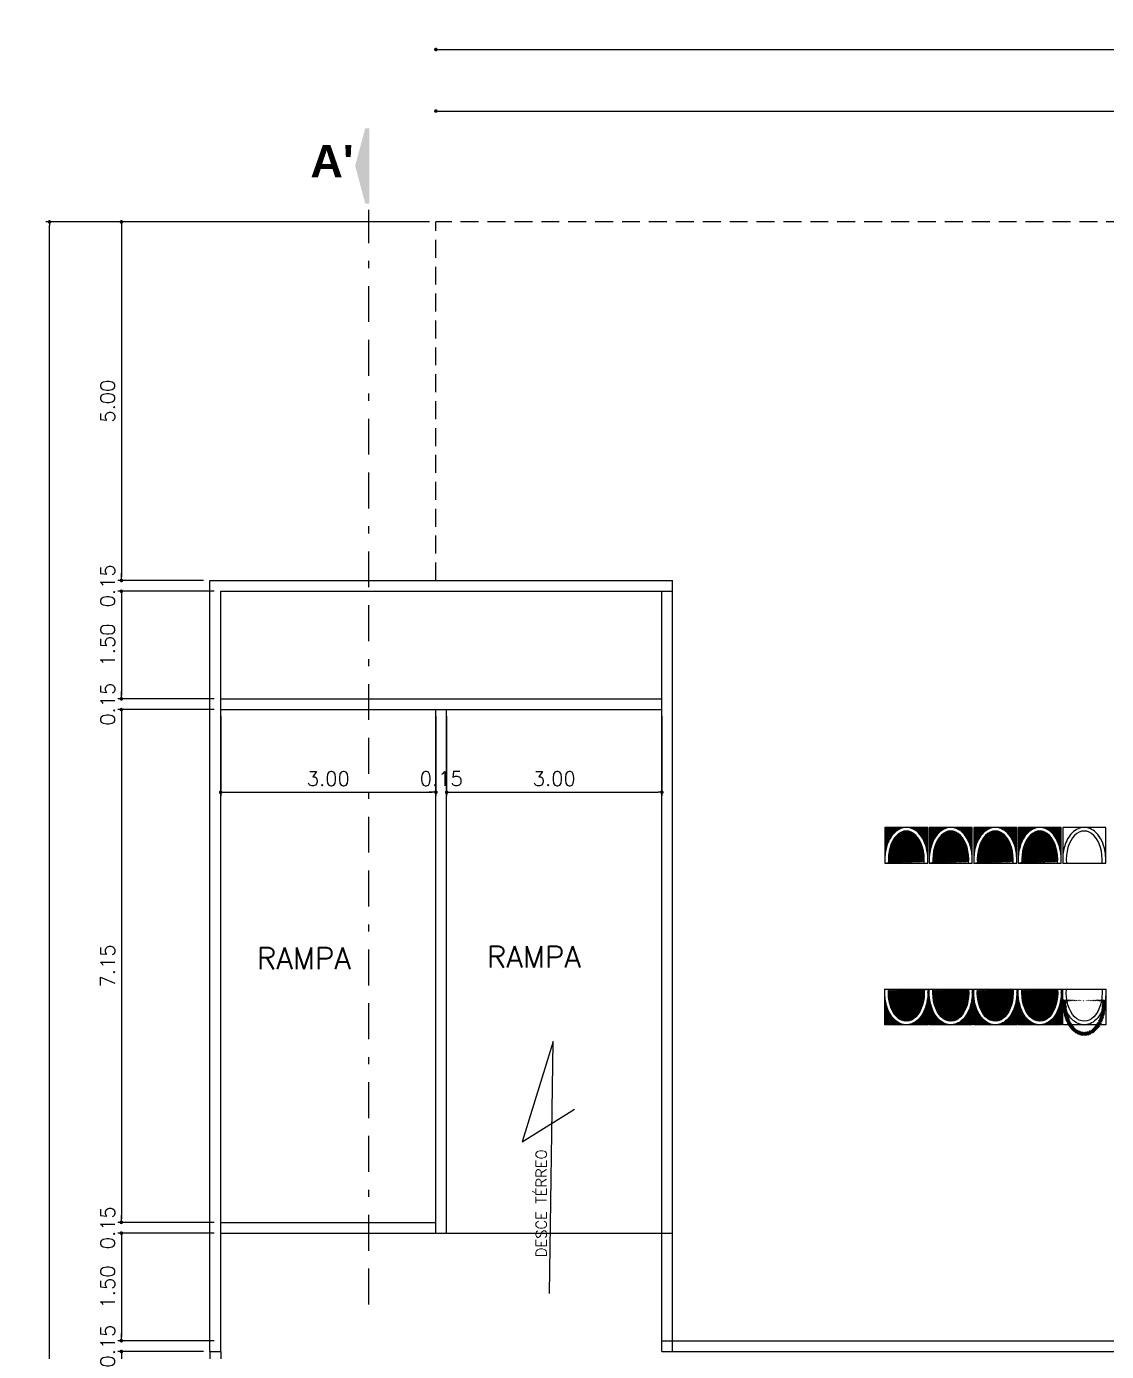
# Model space of a CAD drawing. Extents: x -151 to -2, y -18 to 162.
# Drawn here: x -151.45 to -136.39, y 10.44 to 28.91 of the extents above; entities that cross this region are included whole.
import ezdxf

# ---------------------------------------------------------------- set-up
doc = ezdxf.new("R2010")
doc.units = 0
doc.header["$MEASUREMENT"] = 0
doc.linetypes.add('BORDER', pattern=[1.75, 0.5, -0.25, 0.5, -0.25, 0, -0.25])
doc.linetypes.add('HIDDEN', pattern=[0.375, 0.25, -0.125])
doc.layers.get('0').update_dxf_attribs({"linetype": 'CONTINUOUS'})
doc.layers.get('DEFPOINTS').update_dxf_attribs({"linetype": 'CONTINUOUS'})
for name, color, linetype in [('ACESSÓRIO', 2, 'CONTINUOUS'), ('ALVENARIA', 7, 'CONTINUOUS'), ('ALVENARIA1', 44, 'CONTINUOUS'), ('COBERTURA', 6, 'CONTINUOUS'), ('CORTE', 6, 'CONTINUOUS'), ('COTA', 1, 'CONTINUOUS'), ('COTAS', 1, 'CONTINUOUS'), ('HATCH', 30, 'CONTINUOUS'), ('TEXTO2', 40, 'CONTINUOUS'), ('TEXTO4', 4, 'CONTINUOUS'), ('TEXTO5', 5, 'CONTINUOUS')]:
    doc.layers.add(name, color=color, linetype=linetype)
doc.styles.add('SANSSERIFBOLD', font='sasb____.pfb')
doc.styles.add('SIMPLEX', font='SIMPLEX.SHX')
doc.styles.get("Standard").update_dxf_attribs({"font": 'TXT.shx', "height": 0.2})
doc.dimstyles.new('DIM100', dxfattribs={"dimtxt": 0.18, "dimasz": 0.05, "dimexe": 0.05, "dimexo": 0.09, "dimgap": 0.09, "dimtad": 1, "dimzin": 0, "dimdsep": 46, "dimtxsty": 'Standard', "dimblk": 'DOT', "dimblk1": 'DOT', "dimblk2": 'DOT', "dimsah": 1, "dimcen": 0.09, "dimadec": 0, "dimazin": 0, "dimtfac": 1, "dimtix": 1, "dimtofl": 0, "dimtmove": 2, "dimatfit": 3, "dimldrblk": 'DOT', "dimfxl": 1, "dimtolj": 1, "dimtzin": 0, "dimarcsym": 0})

# ---------------------------------------------------------------- blocks, each defined once
blk = doc.blocks.new('DOT')
at = {"layer": 'ALVENARIA', "color": 0, "linetype": 'ByBlock'}
blk.add_line((-0.5, 0), (-1, 0), dxfattribs=at)
at = {"layer": 'ALVENARIA', "color": 0, "linetype": 'ByBlock', "const_width": 0.5}
blk.add_lwpolyline([(-0.25, 0, 1), (0.25, 0, 1)], format="xyb", close=True, dxfattribs=at)
blk = doc.blocks.new('*D185')
at = {"color": 0, "linetype": 'ByBlock'}
for p, q in [((-145.668, 3.641), (-150.012, 3.641)), ((-149.962, 3.591), (-149.962, -1.309)), ((-148.818, -1.359), (-150.012, -1.359))]:
    blk.add_line(p, q, dxfattribs=at)
at = {"layer": 'DEFPOINTS', "color": 0, "linetype": 'ByBlock'}
for p in [(-145.578, 3.641), (-149.962, -1.359), (-148.728, -1.359)]:
    blk.add_point(p, dxfattribs=at)
at = {"color": 0, "linetype": 'ByBlock', "xscale": 0.05, "yscale": 0.05, "zscale": 0.05}
for p, rotation in [((-149.962, 3.641), 90), ((-149.962, -1.359), 270)]:
    blk.add_blockref('DOT', p, dxfattribs=dict(at, rotation=rotation))
at = {"color": 0, "linetype": 'ByBlock', "insert": (-150.152, 1.141), "char_height": 0.2, "attachment_point": 5, "rotation": 90}
blk.add_mtext('\\A1;5.00', dxfattribs=at)
blk = doc.blocks.new('*D186')
at = {"color": 0, "linetype": 'ByBlock'}
for p, q in [((-149.962, -1.309), (-149.962, -1.259)), ((-148.668, -1.509), (-150.012, -1.509)), ((-149.962, -1.559), (-149.962, -1.609))]:
    blk.add_line(p, q, dxfattribs=at)
at = {"layer": 'DEFPOINTS', "color": 0, "linetype": 'ByBlock'}
for p in [(-148.728, -1.359), (-149.962, -1.509), (-148.578, -1.509)]:
    blk.add_point(p, dxfattribs=at)
at = {"color": 0, "linetype": 'ByBlock', "xscale": 0.05, "yscale": 0.05, "zscale": 0.05}
for p, rotation in [((-149.962, -1.359), 270), ((-149.962, -1.509), 90)]:
    blk.add_blockref('DOT', p, dxfattribs=dict(at, rotation=rotation))
at = {"color": 0, "linetype": 'ByBlock', "insert": (-150.152, -1.434), "char_height": 0.2, "attachment_point": 5, "rotation": 90}
blk.add_mtext('\\A1;0.15', dxfattribs=at)
blk = doc.blocks.new('*D187')
at = {"color": 0, "linetype": 'ByBlock'}
for p, q in [((-149.962, -1.559), (-149.962, -2.959)), ((-148.668, -3.009), (-150.012, -3.009))]:
    blk.add_line(p, q, dxfattribs=at)
at = {"layer": 'DEFPOINTS', "color": 0, "linetype": 'ByBlock'}
for p in [(-148.578, -1.509), (-149.962, -3.009), (-148.578, -3.009)]:
    blk.add_point(p, dxfattribs=at)
at = {"color": 0, "linetype": 'ByBlock', "xscale": 0.05, "yscale": 0.05, "zscale": 0.05}
for p, rotation in [((-149.962, -1.509), 90), ((-149.962, -3.009), 270)]:
    blk.add_blockref('DOT', p, dxfattribs=dict(at, rotation=rotation))
at = {"color": 0, "linetype": 'ByBlock', "insert": (-150.152, -2.259), "char_height": 0.2, "attachment_point": 5, "rotation": 90}
blk.add_mtext('\\A1;1.50', dxfattribs=at)
blk = doc.blocks.new('*D188')
at = {"color": 0, "linetype": 'ByBlock'}
for p, q in [((-149.962, -2.959), (-149.962, -2.909)), ((-148.668, -3.159), (-150.012, -3.159)), ((-149.962, -3.209), (-149.962, -3.259))]:
    blk.add_line(p, q, dxfattribs=at)
at = {"layer": 'DEFPOINTS', "color": 0, "linetype": 'ByBlock'}
for p in [(-148.578, -3.009), (-149.962, -3.159), (-148.578, -3.159)]:
    blk.add_point(p, dxfattribs=at)
at = {"color": 0, "linetype": 'ByBlock', "xscale": 0.05, "yscale": 0.05, "zscale": 0.05}
for p, rotation in [((-149.962, -3.009), 270), ((-149.962, -3.159), 90)]:
    blk.add_blockref('DOT', p, dxfattribs=dict(at, rotation=rotation))
at = {"color": 0, "linetype": 'ByBlock', "insert": (-150.152, -3.084), "char_height": 0.2, "attachment_point": 5, "rotation": 90}
blk.add_mtext('\\A1;0.15', dxfattribs=at)
blk = doc.blocks.new('*D189')
at = {"color": 0, "linetype": 'ByBlock'}
for p, q in [((-149.962, -3.209), (-149.962, -10.259)), ((-148.668, -10.309), (-150.012, -10.309))]:
    blk.add_line(p, q, dxfattribs=at)
at = {"layer": 'DEFPOINTS', "color": 0, "linetype": 'ByBlock'}
for p in [(-148.578, -3.159), (-149.962, -10.309), (-148.578, -10.309)]:
    blk.add_point(p, dxfattribs=at)
at = {"color": 0, "linetype": 'ByBlock', "xscale": 0.05, "yscale": 0.05, "zscale": 0.05}
for p, rotation in [((-149.962, -3.159), 90), ((-149.962, -10.309), 270)]:
    blk.add_blockref('DOT', p, dxfattribs=dict(at, rotation=rotation))
at = {"color": 0, "linetype": 'ByBlock', "insert": (-150.152, -6.734), "char_height": 0.2, "attachment_point": 5, "rotation": 90}
blk.add_mtext('\\A1;7.15', dxfattribs=at)
blk = doc.blocks.new('*D190')
at = {"color": 0, "linetype": 'ByBlock'}
for p, q in [((-149.962, -10.259), (-149.962, -10.209)), ((-148.668, -10.459), (-150.012, -10.459)), ((-149.962, -10.509), (-149.962, -10.559))]:
    blk.add_line(p, q, dxfattribs=at)
at = {"layer": 'DEFPOINTS', "color": 0, "linetype": 'ByBlock'}
for p in [(-148.578, -10.309), (-149.962, -10.459), (-148.578, -10.459)]:
    blk.add_point(p, dxfattribs=at)
at = {"color": 0, "linetype": 'ByBlock', "xscale": 0.05, "yscale": 0.05, "zscale": 0.05}
for p, rotation in [((-149.962, -10.309), 270), ((-149.962, -10.459), 90)]:
    blk.add_blockref('DOT', p, dxfattribs=dict(at, rotation=rotation))
at = {"color": 0, "linetype": 'ByBlock', "insert": (-150.152, -10.384), "char_height": 0.2, "attachment_point": 5, "rotation": 90}
blk.add_mtext('\\A1;0.15', dxfattribs=at)
blk = doc.blocks.new('*D191')
at = {"color": 0, "linetype": 'ByBlock'}
for p, q in [((-149.962, -10.509), (-149.962, -11.909)), ((-148.668, -11.959), (-150.012, -11.959))]:
    blk.add_line(p, q, dxfattribs=at)
at = {"layer": 'DEFPOINTS', "color": 0, "linetype": 'ByBlock'}
for p in [(-148.578, -10.459), (-149.962, -11.959), (-148.578, -11.959)]:
    blk.add_point(p, dxfattribs=at)
at = {"color": 0, "linetype": 'ByBlock', "xscale": 0.05, "yscale": 0.05, "zscale": 0.05}
for p, rotation in [((-149.962, -10.459), 90), ((-149.962, -11.959), 270)]:
    blk.add_blockref('DOT', p, dxfattribs=dict(at, rotation=rotation))
at = {"color": 0, "linetype": 'ByBlock', "insert": (-150.152, -11.209), "char_height": 0.2, "attachment_point": 5, "rotation": 90}
blk.add_mtext('\\A1;1.50', dxfattribs=at)
blk = doc.blocks.new('*D192')
at = {"color": 0, "linetype": 'ByBlock'}
for p, q in [((-149.962, -11.909), (-149.962, -11.859)), ((-148.818, -12.109), (-150.012, -12.109)), ((-149.962, -12.159), (-149.962, -12.209))]:
    blk.add_line(p, q, dxfattribs=at)
at = {"layer": 'DEFPOINTS', "color": 0, "linetype": 'ByBlock'}
for p in [(-148.578, -11.959), (-149.962, -12.109), (-148.728, -12.109)]:
    blk.add_point(p, dxfattribs=at)
at = {"color": 0, "linetype": 'ByBlock', "xscale": 0.05, "yscale": 0.05, "zscale": 0.05}
for p, rotation in [((-149.962, -11.959), 270), ((-149.962, -12.109), 90)]:
    blk.add_blockref('DOT', p, dxfattribs=dict(at, rotation=rotation))
at = {"color": 0, "linetype": 'ByBlock', "insert": (-150.152, -12.034), "char_height": 0.2, "attachment_point": 5, "rotation": 90}
blk.add_mtext('\\A1;0.15', dxfattribs=at)
blk = doc.blocks.new('*D193')
at = {"color": 0, "linetype": 'ByBlock'}
for p, q in [((-149.962, -12.159), (-149.962, -24.059)), ((-148.818, -24.109), (-150.012, -24.109))]:
    blk.add_line(p, q, dxfattribs=at)
at = {"layer": 'DEFPOINTS', "color": 0, "linetype": 'ByBlock'}
for p in [(-148.728, -12.109), (-149.962, -24.109), (-148.728, -24.109)]:
    blk.add_point(p, dxfattribs=at)
at = {"color": 0, "linetype": 'ByBlock', "xscale": 0.05, "yscale": 0.05, "zscale": 0.05}
for p, rotation in [((-149.962, -12.109), 90), ((-149.962, -24.109), 270)]:
    blk.add_blockref('DOT', p, dxfattribs=dict(at, rotation=rotation))
at = {"color": 0, "linetype": 'ByBlock', "insert": (-150.152, -18.109), "char_height": 0.2, "attachment_point": 5, "rotation": 90}
blk.add_mtext('\\A1;12.00', dxfattribs=at)
blk = doc.blocks.new('*D202')
at = {"color": 0, "linetype": 'ByBlock'}
for p, q in [((-60.624, 4.529), (-65.879, 4.529)), ((-65.829, -38.921), (-65.829, 4.479))]:
    blk.add_line(p, q, dxfattribs=at)
at = {"layer": 'DEFPOINTS', "color": 0, "linetype": 'ByBlock'}
for p in [(-65.829, 4.529), (-60.534, 4.529), (-60.444, -38.971)]:
    blk.add_point(p, dxfattribs=at)
at = {"color": 0, "linetype": 'ByBlock', "xscale": 0.05, "yscale": 0.05, "zscale": 0.05}
for p, rotation in [((-65.829, 4.529), 90), ((-65.829, -38.971), 270)]:
    blk.add_blockref('DOT', p, dxfattribs=dict(at, rotation=rotation))
at = {"color": 0, "linetype": 'ByBlock', "insert": (-66.019, -17.221), "char_height": 0.2, "attachment_point": 5, "rotation": 90}
blk.add_mtext('\\A1;43.50', dxfattribs=at)
blk = doc.blocks.new('*D281')
at = {"color": 0, "linetype": 'ByBlock'}
for p, q in [((-37.799, -0.381), (-37.799, 6.124)), ((-60.394, 6.074), (-37.849, 6.074))]:
    blk.add_line(p, q, dxfattribs=at)
at = {"layer": 'DEFPOINTS', "color": 0, "linetype": 'ByBlock'}
for p in [(-37.799, 6.074), (-60.444, 4.529), (-37.799, -0.471)]:
    blk.add_point(p, dxfattribs=at)
at = {"color": 0, "linetype": 'ByBlock', "xscale": 0.05, "yscale": 0.05, "zscale": 0.05, "rotation": 180}
blk.add_blockref('DOT', (-60.444, 6.074), dxfattribs=at)
at = {"color": 0, "linetype": 'ByBlock', "xscale": 0.05, "yscale": 0.05, "zscale": 0.05}
blk.add_blockref('DOT', (-37.799, 6.074), dxfattribs=at)
at = {"color": 0, "linetype": 'ByBlock', "insert": (-49.121, 6.264), "char_height": 0.2, "attachment_point": 5}
blk.add_mtext('\\A1;22.65', dxfattribs=at)
blk = doc.blocks.new('*D286')
at = {"color": 0, "linetype": 'ByBlock'}
for p, q in [((-60.394, 6.932), (-8.899, 6.932)), ((-8.849, 4.619), (-8.849, 6.982))]:
    blk.add_line(p, q, dxfattribs=at)
at = {"layer": 'DEFPOINTS', "color": 0, "linetype": 'ByBlock'}
for p in [(-8.849, 6.932), (-60.444, 4.529), (-8.849, 4.529)]:
    blk.add_point(p, dxfattribs=at)
at = {"color": 0, "linetype": 'ByBlock', "xscale": 0.05, "yscale": 0.05, "zscale": 0.05, "rotation": 180}
blk.add_blockref('DOT', (-60.444, 6.932), dxfattribs=at)
at = {"color": 0, "linetype": 'ByBlock', "xscale": 0.05, "yscale": 0.05, "zscale": 0.05}
blk.add_blockref('DOT', (-8.849, 6.932), dxfattribs=at)
at = {"color": 0, "linetype": 'ByBlock', "insert": (-34.646, 7.122), "char_height": 0.2, "attachment_point": 5}
blk.add_mtext('\\A1;51.60', dxfattribs=at)
blk = doc.blocks.new('SETA')
at = {"layer": 'COTA'}
for points in [[(-150, 0), (0, 0), (-75, 28.2)], [(-150, 0), (-75, 28.2), (-150, 8.1)], [(-75, 28.2), (0, 0), (0, 8.1)]]:
    blk.add_solid(points, dxfattribs=at)
blk = doc.blocks.new('*D297')
at = {"color": 0, "linetype": 'ByBlock'}
for p, q in [((-148.742, 19.3), (-148.742, 18.187)), ((-145.742, 19.3), (-145.742, 18.187)), ((-148.692, 18.237), (-145.792, 18.237))]:
    blk.add_line(p, q, dxfattribs=at)
at = {"layer": 'DEFPOINTS', "color": 0, "linetype": 'ByBlock'}
for p in [(-148.742, 19.39), (-145.742, 19.39), (-145.742, 18.237)]:
    blk.add_point(p, dxfattribs=at)
at = {"color": 0, "linetype": 'ByBlock', "xscale": 0.05, "yscale": 0.05, "zscale": 0.05, "rotation": 180}
blk.add_blockref('DOT', (-148.742, 18.237), dxfattribs=at)
at = {"color": 0, "linetype": 'ByBlock', "xscale": 0.05, "yscale": 0.05, "zscale": 0.05}
blk.add_blockref('DOT', (-145.742, 18.237), dxfattribs=at)
at = {"color": 0, "linetype": 'ByBlock', "insert": (-147.242, 18.427), "char_height": 0.2, "attachment_point": 5}
blk.add_mtext('\\A1;3.00', dxfattribs=at)
blk = doc.blocks.new('*D298')
at = {"color": 0, "linetype": 'ByBlock'}
for p, q in [((-145.592, 19.3), (-145.592, 18.187)), ((-145.792, 18.237), (-145.842, 18.237)), ((-145.542, 18.237), (-145.492, 18.237))]:
    blk.add_line(p, q, dxfattribs=at)
at = {"layer": 'DEFPOINTS', "color": 0, "linetype": 'ByBlock'}
for p in [(-145.742, 19.39), (-145.592, 19.39), (-145.592, 18.237)]:
    blk.add_point(p, dxfattribs=at)
at = {"color": 0, "linetype": 'ByBlock', "xscale": 0.05, "yscale": 0.05, "zscale": 0.05}
blk.add_blockref('DOT', (-145.742, 18.237), dxfattribs=at)
at = {"color": 0, "linetype": 'ByBlock', "xscale": 0.05, "yscale": 0.05, "zscale": 0.05, "rotation": 180}
blk.add_blockref('DOT', (-145.592, 18.237), dxfattribs=at)
at = {"color": 0, "linetype": 'ByBlock', "insert": (-145.667, 18.427), "char_height": 0.2, "attachment_point": 5}
blk.add_mtext('\\A1;0.15', dxfattribs=at)
blk = doc.blocks.new('*D299')
at = {"color": 0, "linetype": 'ByBlock'}
for p, q in [((-142.592, 19.3), (-142.592, 18.187)), ((-145.542, 18.237), (-142.642, 18.237))]:
    blk.add_line(p, q, dxfattribs=at)
at = {"layer": 'DEFPOINTS', "color": 0, "linetype": 'ByBlock'}
for p in [(-145.592, 19.39), (-142.592, 19.39), (-142.592, 18.237)]:
    blk.add_point(p, dxfattribs=at)
at = {"color": 0, "linetype": 'ByBlock', "xscale": 0.05, "yscale": 0.05, "zscale": 0.05, "rotation": 180}
blk.add_blockref('DOT', (-145.592, 18.237), dxfattribs=at)
at = {"color": 0, "linetype": 'ByBlock', "xscale": 0.05, "yscale": 0.05, "zscale": 0.05}
blk.add_blockref('DOT', (-142.592, 18.237), dxfattribs=at)
at = {"color": 0, "linetype": 'ByBlock', "insert": (-144.092, 18.427), "char_height": 0.2, "attachment_point": 5}
blk.add_mtext('\\A1;3.00', dxfattribs=at)

msp = doc.modelspace()

# ---------------------------------------------------------------- hatches: boundary and pattern name
at = {"layer": 'HATCH'}
h = msp.add_hatch(dxfattribs=at)
h.set_pattern_fill('ANSI31', color=256, scale=0.1, angle=-90, style=0)
h.set_pattern_definition([(315, (-215.221758, -118.851121), (0.0088388348, 0.0088388348), [])])
edge = h.paths.add_edge_path()
edge.add_ellipse((-139.185, 17.297), major_axis=(0, -0.4), ratio=0.625, start_angle=82.8192, end_angle=277.1808, ccw=False)
edge.add_spline(control_points=[(-139.483, 17.247), (-139.487, 17.305), (-139.484, 17.363), (-139.459, 17.5), (-139.429, 17.575), (-139.343, 17.691), (-139.286, 17.732), (-139.159, 17.755), (-139.093, 17.735), (-138.975, 17.64), (-138.928, 17.554), (-138.888, 17.39), (-138.882, 17.318), (-138.887, 17.247)], knot_values=[1.454628, 1.454628, 1.454628, 1.454628, 1.857235, 1.857235, 2.441879, 2.441879, 3.026523, 3.026523, 3.611166, 3.611166, 4.333999, 4.333999, 4.828558, 4.828558, 4.828558, 4.828558], degree=3, periodic=0)
edge.add_line((-138.887, 17.247), (-138.885, 17.247))
edge.add_line((-138.885, 17.247), (-138.885, 17.747))
edge.add_line((-138.885, 17.747), (-139.485, 17.747))
edge.add_line((-139.485, 17.747), (-139.485, 17.247))
edge.add_line((-139.485, 17.247), (-139.483, 17.247))
h = msp.add_hatch(dxfattribs=at)
h.set_pattern_fill('ANSI31', color=256, scale=0.1, angle=-90, style=0)
h.set_pattern_definition([(315, (-214.601758, -118.851121), (0.0088388348, 0.0088388348), [])])
edge = h.paths.add_edge_path()
edge.add_ellipse((-138.565, 17.297), major_axis=(0, -0.4), ratio=0.625, start_angle=82.8192, end_angle=277.1808, ccw=False)
edge.add_spline(control_points=[(-138.863, 17.247), (-138.867, 17.305), (-138.864, 17.363), (-138.839, 17.5), (-138.809, 17.575), (-138.723, 17.691), (-138.666, 17.732), (-138.539, 17.755), (-138.473, 17.735), (-138.355, 17.64), (-138.308, 17.554), (-138.268, 17.39), (-138.262, 17.318), (-138.267, 17.247)], knot_values=[1.454628, 1.454628, 1.454628, 1.454628, 1.857235, 1.857235, 2.441879, 2.441879, 3.026523, 3.026523, 3.611166, 3.611166, 4.333999, 4.333999, 4.828558, 4.828558, 4.828558, 4.828558], degree=3, periodic=0)
edge.add_line((-138.267, 17.247), (-138.265, 17.247))
edge.add_line((-138.265, 17.247), (-138.265, 17.747))
edge.add_line((-138.265, 17.747), (-138.865, 17.747))
edge.add_line((-138.865, 17.747), (-138.865, 17.247))
edge.add_line((-138.865, 17.247), (-138.863, 17.247))
h = msp.add_hatch(dxfattribs=at)
h.set_pattern_fill('ANSI31', color=256, scale=0.1, angle=-90, style=0)
h.set_pattern_definition([(315, (-213.981758, -118.851121), (0.0088388348, 0.0088388348), [])])
edge = h.paths.add_edge_path()
edge.add_ellipse((-137.945, 17.297), major_axis=(0, -0.4), ratio=0.625, start_angle=82.8192, end_angle=277.1808, ccw=False)
edge.add_spline(control_points=[(-138.243, 17.247), (-138.247, 17.305), (-138.244, 17.363), (-138.219, 17.5), (-138.189, 17.575), (-138.103, 17.691), (-138.046, 17.732), (-137.919, 17.755), (-137.853, 17.735), (-137.735, 17.64), (-137.688, 17.554), (-137.648, 17.39), (-137.642, 17.318), (-137.647, 17.247)], knot_values=[1.454628, 1.454628, 1.454628, 1.454628, 1.857235, 1.857235, 2.441879, 2.441879, 3.026523, 3.026523, 3.611166, 3.611166, 4.333999, 4.333999, 4.828558, 4.828558, 4.828558, 4.828558], degree=3, periodic=0)
edge.add_line((-137.647, 17.247), (-137.645, 17.247))
edge.add_line((-137.645, 17.247), (-137.645, 17.747))
edge.add_line((-137.645, 17.747), (-138.245, 17.747))
edge.add_line((-138.245, 17.747), (-138.245, 17.247))
edge.add_line((-138.245, 17.247), (-138.243, 17.247))
h = msp.add_hatch(dxfattribs=at)
h.set_pattern_fill('ANSI31', color=256, scale=0.1, angle=-90, style=0)
h.set_pattern_definition([(315, (-213.361758, -118.851121), (0.0088388348, 0.0088388348), [])])
edge = h.paths.add_edge_path()
edge.add_ellipse((-137.325, 17.297), major_axis=(0, -0.4), ratio=0.625, start_angle=82.8192, end_angle=277.1808, ccw=False)
edge.add_spline(control_points=[(-137.623, 17.247), (-137.627, 17.305), (-137.624, 17.363), (-137.599, 17.5), (-137.569, 17.575), (-137.483, 17.691), (-137.426, 17.732), (-137.299, 17.755), (-137.233, 17.735), (-137.115, 17.64), (-137.068, 17.554), (-137.028, 17.39), (-137.022, 17.318), (-137.027, 17.247)], knot_values=[1.454628, 1.454628, 1.454628, 1.454628, 1.857235, 1.857235, 2.441879, 2.441879, 3.026523, 3.026523, 3.611166, 3.611166, 4.333999, 4.333999, 4.828558, 4.828558, 4.828558, 4.828558], degree=3, periodic=0)
edge.add_line((-137.027, 17.247), (-137.025, 17.247))
edge.add_line((-137.025, 17.247), (-137.025, 17.747))
edge.add_line((-137.025, 17.747), (-137.625, 17.747))
edge.add_line((-137.625, 17.747), (-137.625, 17.247))
edge.add_line((-137.625, 17.247), (-137.623, 17.247))
h = msp.add_hatch(dxfattribs=at)
h.set_pattern_fill('ANSI31', color=256, scale=0.1, angle=-90, style=0)
h.set_pattern_definition([(45, (-215.221758, 151.591886), (0.0088388348, -0.0088388348), [])])
edge = h.paths.add_edge_path()
edge.add_ellipse((-139.185, 15.444), major_axis=(0, 0.4), ratio=0.625, start_angle=82.8192, end_angle=277.1808)
edge.add_spline(control_points=[(-138.887, 15.494), (-138.882, 15.423), (-138.888, 15.351), (-138.928, 15.186), (-138.975, 15.101), (-139.093, 15.006), (-139.159, 14.986), (-139.286, 15.009), (-139.343, 15.05), (-139.429, 15.166), (-139.459, 15.241), (-139.484, 15.378), (-139.487, 15.436), (-139.483, 15.494)], knot_values=[1.454628, 1.454628, 1.454628, 1.454628, 1.949187, 1.949187, 2.672019, 2.672019, 3.256663, 3.256663, 3.841306, 3.841306, 4.42595, 4.42595, 4.828558, 4.828558, 4.828558, 4.828558], degree=3, periodic=0)
edge.add_line((-139.483, 15.494), (-139.485, 15.494))
edge.add_line((-139.485, 15.494), (-139.485, 14.994))
edge.add_line((-139.485, 14.994), (-138.885, 14.994))
edge.add_line((-138.885, 14.994), (-138.885, 15.494))
edge.add_line((-138.885, 15.494), (-138.887, 15.494))
h = msp.add_hatch(dxfattribs=at)
h.set_pattern_fill('ANSI31', color=256, scale=0.1, angle=-90, style=0)
h.set_pattern_definition([(45, (-214.601758, 151.591886), (0.0088388348, -0.0088388348), [])])
edge = h.paths.add_edge_path()
edge.add_ellipse((-138.565, 15.444), major_axis=(0, 0.4), ratio=0.625, start_angle=82.8192, end_angle=277.1808)
edge.add_spline(control_points=[(-138.267, 15.494), (-138.262, 15.423), (-138.268, 15.351), (-138.308, 15.186), (-138.355, 15.101), (-138.473, 15.006), (-138.539, 14.986), (-138.666, 15.009), (-138.723, 15.05), (-138.809, 15.166), (-138.839, 15.241), (-138.864, 15.378), (-138.867, 15.436), (-138.863, 15.494)], knot_values=[1.454628, 1.454628, 1.454628, 1.454628, 1.949187, 1.949187, 2.672019, 2.672019, 3.256663, 3.256663, 3.841306, 3.841306, 4.42595, 4.42595, 4.828558, 4.828558, 4.828558, 4.828558], degree=3, periodic=0)
edge.add_line((-138.863, 15.494), (-138.865, 15.494))
edge.add_line((-138.865, 15.494), (-138.865, 14.994))
edge.add_line((-138.865, 14.994), (-138.265, 14.994))
edge.add_line((-138.265, 14.994), (-138.265, 15.494))
edge.add_line((-138.265, 15.494), (-138.267, 15.494))
h = msp.add_hatch(dxfattribs=at)
h.set_pattern_fill('ANSI31', color=256, scale=0.1, angle=-90, style=0)
h.set_pattern_definition([(45, (-213.981758, 151.591886), (0.0088388348, -0.0088388348), [])])
edge = h.paths.add_edge_path()
edge.add_ellipse((-137.945, 15.444), major_axis=(0, 0.4), ratio=0.625, start_angle=82.8192, end_angle=277.1808)
edge.add_spline(control_points=[(-137.647, 15.494), (-137.642, 15.423), (-137.648, 15.351), (-137.688, 15.186), (-137.735, 15.101), (-137.853, 15.006), (-137.919, 14.986), (-138.046, 15.009), (-138.103, 15.05), (-138.189, 15.166), (-138.219, 15.241), (-138.244, 15.378), (-138.247, 15.436), (-138.243, 15.494)], knot_values=[1.454628, 1.454628, 1.454628, 1.454628, 1.949187, 1.949187, 2.672019, 2.672019, 3.256663, 3.256663, 3.841306, 3.841306, 4.42595, 4.42595, 4.828558, 4.828558, 4.828558, 4.828558], degree=3, periodic=0)
edge.add_line((-138.243, 15.494), (-138.245, 15.494))
edge.add_line((-138.245, 15.494), (-138.245, 14.994))
edge.add_line((-138.245, 14.994), (-137.645, 14.994))
edge.add_line((-137.645, 14.994), (-137.645, 15.494))
edge.add_line((-137.645, 15.494), (-137.647, 15.494))
h = msp.add_hatch(dxfattribs=at)
h.set_pattern_fill('ANSI31', color=256, scale=0.1, angle=-90, style=0)
h.set_pattern_definition([(45, (-213.361758, 151.591886), (0.0088388348, -0.0088388348), [])])
edge = h.paths.add_edge_path()
edge.add_ellipse((-137.325, 15.444), major_axis=(0, 0.4), ratio=0.625, start_angle=82.8192, end_angle=277.1808)
edge.add_spline(control_points=[(-137.027, 15.494), (-137.022, 15.423), (-137.028, 15.351), (-137.068, 15.186), (-137.115, 15.101), (-137.233, 15.006), (-137.299, 14.986), (-137.426, 15.009), (-137.483, 15.05), (-137.569, 15.166), (-137.599, 15.241), (-137.624, 15.378), (-137.627, 15.436), (-137.623, 15.494)], knot_values=[1.454628, 1.454628, 1.454628, 1.454628, 1.949187, 1.949187, 2.672019, 2.672019, 3.256663, 3.256663, 3.841306, 3.841306, 4.42595, 4.42595, 4.828558, 4.828558, 4.828558, 4.828558], degree=3, periodic=0)
edge.add_line((-137.623, 15.494), (-137.625, 15.494))
edge.add_line((-137.625, 15.494), (-137.625, 14.994))
edge.add_line((-137.625, 14.994), (-137.025, 14.994))
edge.add_line((-137.025, 14.994), (-137.025, 15.494))
edge.add_line((-137.025, 15.494), (-137.027, 15.494))
h = msp.add_hatch(dxfattribs=at)
h.set_pattern_fill('ANSI31', color=256, scale=0.1, angle=-90, style=0)
h.set_pattern_definition([(45, (-212.741758, 151.441886), (0.0088388348, -0.0088388348), [])])
edge = h.paths.add_edge_path()
edge.add_ellipse((-136.705, 15.294), major_axis=(0, 0.4), ratio=0.625, start_angle=82.8192, end_angle=277.1808, ccw=False)
edge.add_line((-136.953, 15.344), (-137.003, 15.344))
edge.add_spline(control_points=[(-137.003, 15.344), (-137.007, 15.286), (-137.004, 15.228), (-136.979, 15.091), (-136.949, 15.016), (-136.863, 14.9), (-136.806, 14.859), (-136.679, 14.836), (-136.613, 14.856), (-136.495, 14.951), (-136.448, 15.036), (-136.408, 15.201), (-136.402, 15.273), (-136.407, 15.344)], knot_values=[1.454628, 1.454628, 1.454628, 1.454628, 1.857235, 1.857235, 2.441879, 2.441879, 3.026523, 3.026523, 3.611166, 3.611166, 4.333999, 4.333999, 4.828558, 4.828558, 4.828558, 4.828558], degree=3, periodic=0)
edge.add_line((-136.407, 15.344), (-136.457, 15.344))

# ---------------------------------------------------------------- linework, layer by layer
at = {"layer": 'ACESSÓRIO'}
for points in [[(-139.485, 17.747), (-139.485, 17.247), (-138.885, 17.247), (-138.885, 17.747)], [(-138.865, 17.747), (-138.865, 17.247), (-138.265, 17.247), (-138.265, 17.747)], [(-138.245, 17.747), (-138.245, 17.247), (-137.645, 17.247), (-137.645, 17.747)], [(-137.625, 17.747), (-137.625, 17.247), (-137.025, 17.247), (-137.025, 17.747)], [(-137.005, 17.747), (-137.005, 17.247), (-136.405, 17.247), (-136.405, 17.747)], [(-139.485, 14.994), (-139.485, 15.494), (-138.885, 15.494), (-138.885, 14.994)], [(-138.865, 14.994), (-138.865, 15.494), (-138.265, 15.494), (-138.265, 14.994)], [(-138.245, 14.994), (-138.245, 15.494), (-137.645, 15.494), (-137.645, 14.994)], [(-137.625, 14.994), (-137.625, 15.494), (-137.025, 15.494), (-137.025, 14.994)], [(-137.005, 14.994), (-137.005, 15.494), (-136.405, 15.494), (-136.405, 14.994)]]:
    msp.add_lwpolyline(points, close=True, dxfattribs=at)
for centre in [(-139.185, 17.297), (-138.565, 17.297), (-137.945, 17.297), (-137.325, 17.297), (-136.705, 17.297)]:
    msp.add_ellipse(centre, major_axis=(0, -0.4), ratio=0.625, start_param=1.445468, end_param=4.837717, dxfattribs=at)
at = {"layer": 'ACESSÓRIO', "extrusion": (0, 0, -1)}
for centre in [(-139.185, 15.444), (-138.565, 15.444), (-137.945, 15.444), (-137.325, 15.444), (-136.705, 15.444)]:
    msp.add_ellipse(centre, major_axis=(0, 0.4), ratio=0.625, start_param=1.445468, end_param=4.837717, dxfattribs=at)
at = {"layer": 'ACESSÓRIO'}
for points in [[(-138.887, 17.243), (-138.881, 17.315), (-138.887, 17.389), (-138.928, 17.554), (-138.975, 17.64), (-139.093, 17.735), (-139.159, 17.755), (-139.286, 17.732), (-139.343, 17.691), (-139.429, 17.575), (-139.459, 17.5), (-139.485, 17.362), (-139.488, 17.302), (-139.483, 17.243)], [(-138.267, 17.243), (-138.261, 17.315), (-138.267, 17.389), (-138.308, 17.554), (-138.355, 17.64), (-138.473, 17.735), (-138.539, 17.755), (-138.666, 17.732), (-138.723, 17.691), (-138.809, 17.575), (-138.839, 17.5), (-138.865, 17.362), (-138.868, 17.302), (-138.863, 17.243)], [(-137.647, 17.243), (-137.641, 17.315), (-137.647, 17.389), (-137.688, 17.554), (-137.735, 17.64), (-137.853, 17.735), (-137.919, 17.755), (-138.046, 17.732), (-138.103, 17.691), (-138.189, 17.575), (-138.219, 17.5), (-138.245, 17.362), (-138.248, 17.302), (-138.243, 17.243)], [(-137.027, 17.243), (-137.021, 17.315), (-137.027, 17.389), (-137.068, 17.554), (-137.115, 17.64), (-137.233, 17.735), (-137.299, 17.755), (-137.426, 17.732), (-137.483, 17.691), (-137.569, 17.575), (-137.599, 17.5), (-137.625, 17.362), (-137.628, 17.302), (-137.623, 17.243)], [(-136.407, 17.243), (-136.401, 17.315), (-136.407, 17.389), (-136.448, 17.554), (-136.495, 17.64), (-136.613, 17.735), (-136.679, 17.755), (-136.806, 17.732), (-136.863, 17.691), (-136.949, 17.575), (-136.979, 17.5), (-137.005, 17.362), (-137.008, 17.302), (-137.003, 17.243)], [(-138.887, 15.498), (-138.881, 15.426), (-138.887, 15.352), (-138.928, 15.186), (-138.975, 15.101), (-139.093, 15.006), (-139.159, 14.986), (-139.286, 15.009), (-139.343, 15.05), (-139.429, 15.166), (-139.459, 15.241), (-139.485, 15.379), (-139.488, 15.439), (-139.483, 15.498)], [(-138.267, 15.498), (-138.261, 15.426), (-138.267, 15.352), (-138.308, 15.186), (-138.355, 15.101), (-138.473, 15.006), (-138.539, 14.986), (-138.666, 15.009), (-138.723, 15.05), (-138.809, 15.166), (-138.839, 15.241), (-138.865, 15.379), (-138.868, 15.439), (-138.863, 15.498)], [(-137.647, 15.498), (-137.641, 15.426), (-137.647, 15.352), (-137.688, 15.186), (-137.735, 15.101), (-137.853, 15.006), (-137.919, 14.986), (-138.046, 15.009), (-138.103, 15.05), (-138.189, 15.166), (-138.219, 15.241), (-138.245, 15.379), (-138.248, 15.439), (-138.243, 15.498)], [(-137.027, 15.498), (-137.021, 15.426), (-137.027, 15.352), (-137.068, 15.186), (-137.115, 15.101), (-137.233, 15.006), (-137.299, 14.986), (-137.426, 15.009), (-137.483, 15.05), (-137.569, 15.166), (-137.599, 15.241), (-137.625, 15.379), (-137.628, 15.439), (-137.623, 15.498)], [(-136.407, 15.498), (-136.401, 15.426), (-136.407, 15.352), (-136.448, 15.186), (-136.495, 15.101), (-136.613, 15.006), (-136.679, 14.986), (-136.806, 15.009), (-136.863, 15.05), (-136.949, 15.166), (-136.979, 15.241), (-137.005, 15.379), (-137.008, 15.439), (-137.003, 15.498)]]:
    msp.add_open_spline(points, degree=3, knots=[1.445468, 1.445468, 1.445468, 1.445468, 1.949187, 1.949187, 2.672019, 2.672019, 3.256663, 3.256663, 3.841306, 3.841306, 4.42595, 4.42595, 4.837717, 4.837717, 4.837717, 4.837717], dxfattribs=at)
at = {"layer": 'ALVENARIA'}
for p, q in [((-148.892, 10.44), (-148.892, 21.19)), ((-148.892, 21.19), (-142.442, 21.19)), ((-142.442, 10.59), (-142.442, 21.19)), ((-148.742, 10.44), (-148.742, 21.04)), ((-148.742, 21.04), (-142.442, 21.04)), ((-142.592, 10.59), (-142.592, 21.04)), ((-145.742, 12.09), (-145.742, 19.39)), ((-145.592, 12.09), (-145.592, 19.39)), ((-148.742, 12.24), (-145.742, 12.24)), ((-148.742, 12.09), (-145.592, 12.09)), ((-142.592, 12.09), (-142.442, 12.09)), ((-148.892, 10.44), (-148.892, 10.59)), ((-142.592, 10.59), (-142.442, 10.59)), ((-142.592, 10.44), (-142.592, 10.59)), ((-142.442, 10.44), (-142.442, 10.59)), ((-142.592, 10.44), (-142.442, 10.44))]:
    msp.add_line(p, q, dxfattribs=at)
at = {"layer": 'ALVENARIA', "linetype": 'Continuous'}
msp.add_line((-148.892, 10.44), (-148.742, 10.44), dxfattribs=at)
at = {"layer": 'ALVENARIA1'}
for p, q in [((-148.742, 19.54), (-142.592, 19.54)), ((-148.742, 19.39), (-142.592, 19.39)), ((-142.442, 10.59), (-132.547, 10.59)), ((-142.442, 10.44), (-132.547, 10.44))]:
    msp.add_line(p, q, dxfattribs=at)
at = {"layer": 'ALVENARIA1', "linetype": 'Continuous'}
for p, q in [((-145.592, 12.09), (-142.592, 12.09)), ((-148.892, 10.44), (-148.892, -1.56)), ((-148.742, 10.44), (-148.742, -1.56))]:
    msp.add_line(p, q, dxfattribs=at)
at = {"layer": 'COBERTURA', "linetype": 'HIDDEN'}
for p in [(-145.742, 21.19), (-94.147, 26.19)]:
    msp.add_line(p, (-145.742, 26.19), dxfattribs=at)
at = {"layer": 'CORTE', "linetype": 'BORDER'}
msp.add_line((-146.675, 11.095), (-146.675, 26.356), dxfattribs=at)
at = {"layer": 'COTA'}
for p, q in [((-144.106, 14.764), (-144.539, 13.364)), ((-144.16, 11.247), (-144.106, 14.764)), ((-144.539, 13.364), (-143.812, 13.818))]:
    msp.add_line(p, q, dxfattribs=at)

# ---------------------------------------------------------------- block references
at = {"layer": 'COTA', "xscale": 0.007, "yscale": 0.007, "zscale": 0.007, "rotation": 90}
msp.add_blockref('SETA', (-146.67, 27.496), dxfattribs=at)

# ---------------------------------------------------------------- texts
at = {"layer": 'TEXTO2', "style": 'SIMPLEX'}
msp.add_text('DESCE TÉRREO', height=0.15, rotation=90, dxfattribs=at).set_placement((-144.198, 11.754))
at = {"layer": 'TEXTO4', "style": 'SIMPLEX'}
for p in [(-145.032, 15.792), (-148.238, 15.772)]:
    msp.add_text('RAMPA', height=0.3, dxfattribs=at).set_placement(p)
at = {"layer": 'TEXTO5', "style": 'SANSSERIFBOLD'}
msp.add_text("A'", height=0.45, dxfattribs=at).set_placement((-147.492, 26.81))

# ---------------------------------------------------------------- dimensions: what is measured, and where the dimension line sits
at = {"layer": 'COTA', "linetype": 'Continuous'}
for base, p1, p2, override, picture, middle, set_off in [((-151.127, 26.19), (-145.742, -17.31), (-145.832, 26.19), {"dimtxt": 0.09, "dimsah": 0, "dimse1": 1}, '*D202', (-151.317, 4.44), (-85.298, 21.661)), ((-150.126, 21.04), (-148.892, 21.19), (-148.742, 21.04), {"dimse1": 1}, '*D186', (-150.316, 21.115), (-0.164, 22.549)), ((-150.126, 19.54), (-148.742, 21.04), (-148.742, 19.54), {"dimse1": 1}, '*D187', (-150.316, 20.29), (-0.164, 22.549)), ((-150.126, 19.39), (-148.742, 19.54), (-148.742, 19.39), {"dimse1": 1}, '*D188', (-150.316, 19.465), (-0.164, 22.549)), ((-150.126, 12.24), (-148.742, 19.39), (-148.742, 12.24), {"dimse1": 1}, '*D189', (-150.316, 15.815), (-0.164, 22.549)), ((-150.126, 12.09), (-148.742, 12.24), (-148.742, 12.09), {"dimse1": 1}, '*D190', (-150.316, 12.165), (-0.164, 22.549)), ((-150.126, 10.59), (-148.742, 12.09), (-148.742, 10.59), {"dimse1": 1}, '*D191', (-150.316, 11.34), (-0.164, 22.549)), ((-150.126, 10.44), (-148.742, 10.59), (-148.892, 10.44), {"dimse1": 1}, '*D192', (-150.316, 10.515), (-0.164, 22.549)), ((-150.126, -1.56), (-148.892, 10.44), (-148.892, -1.56), {"dimse1": 1}, '*D193', (-150.316, 4.44), (-0.164, 22.549))]:
    dim = msp.add_linear_dim(base=base, p1=p1, p2=p2, angle=90, dimstyle='DIM100', override=override, dxfattribs=at)
    dim.commit()
    dim.dimension.update_dxf_attribs({"geometry": picture, "text_midpoint": middle, "insert": set_off})
dim = msp.add_linear_dim(base=(-150.126, 21.19), p1=(-145.742, 26.19), p2=(-148.892, 21.19), angle=90, dimstyle='DIM100', dxfattribs=at)
dim.commit()
dim.dimension.update_dxf_attribs({"geometry": '*D185', "text_midpoint": (-150.316, 23.69), "insert": (-0.164, 22.549)})
at = {"layer": 'COTAS', "linetype": 'Continuous'}
for base, p2, picture, middle in [((-94.146969028, 28.59277213), (-94.146969028, 26.189782255), '*D286', (-119.944469028, 28.78277213)), ((-123.096969028, 27.73532676), (-123.096969028, 21.189782255), '*D281', (-134.419469028, 27.92532676))]:
    dim = msp.add_linear_dim(base=base, p1=(-145.741969028, 26.189782255), p2=p2, dimstyle='DIM100', override={"dimtxt": 0.09, "dimsah": 0, "dimse1": 1}, dxfattribs=at)
    dim.commit()
    dim.dimension.update_dxf_attribs({"geometry": picture, "text_midpoint": middle, "insert": (-85.298022271, 21.661264599)})
dim = msp.add_linear_dim(base=(-145.742, 18.237), p1=(-148.742, 19.39), p2=(-145.742, 19.39), dimstyle='DIM100', dxfattribs=at)
dim.commit()
dim.dimension.update_dxf_attribs({"geometry": '*D297', "text_midpoint": (-147.242, 18.427)})
for base, p1, p2, picture, middle in [((-145.592, 18.237), (-145.742, 19.39), (-145.592, 19.39), '*D298', (-145.667, 18.427)), ((-142.592, 18.237), (-145.592, 19.39), (-142.592, 19.39), '*D299', (-144.092, 18.427))]:
    dim = msp.add_linear_dim(base=base, p1=p1, p2=p2, dimstyle='DIM100', override={"dimse1": 1}, dxfattribs=at)
    dim.commit()
    dim.dimension.update_dxf_attribs({"geometry": picture, "text_midpoint": middle})

doc.saveas('drawing.dxf')
